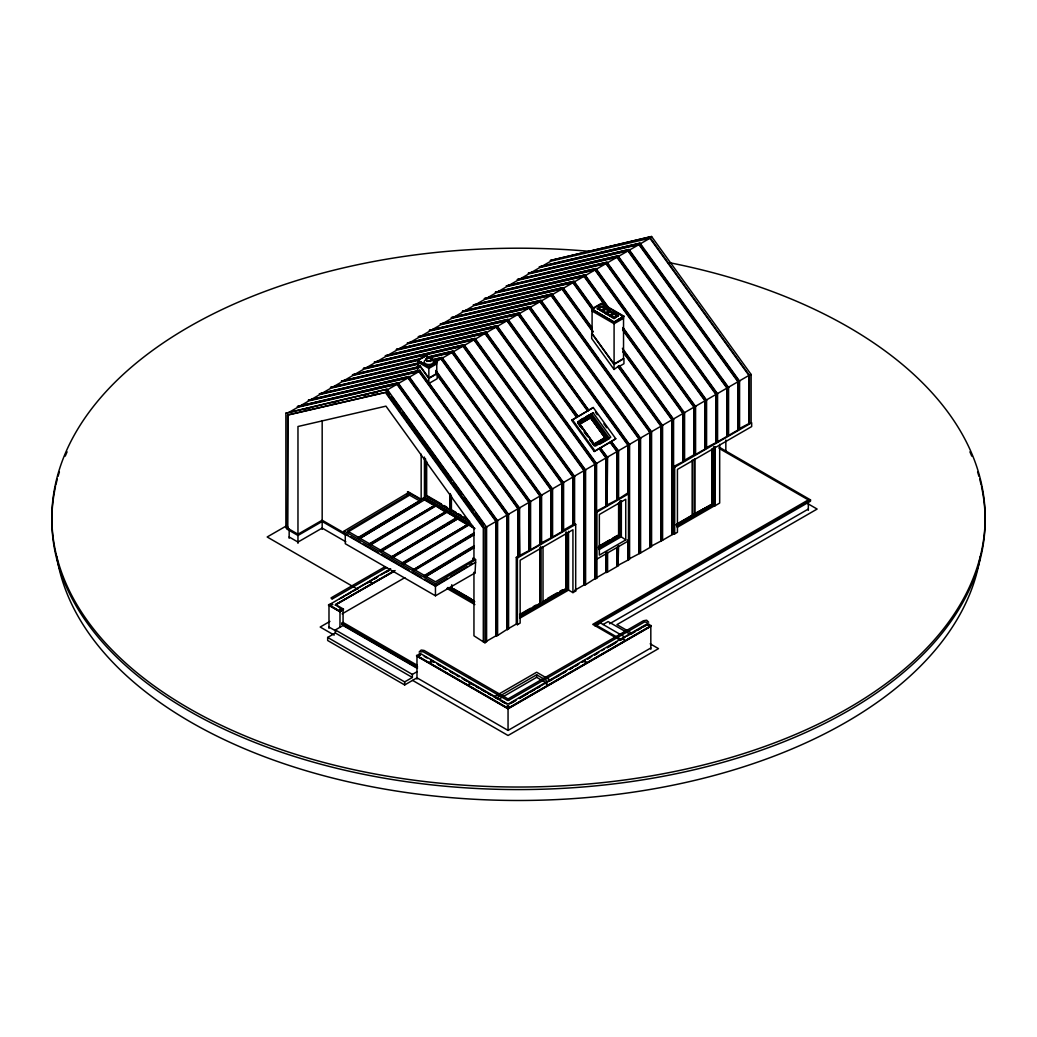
<?xml version="1.0" encoding="UTF-8"?>
<svg xmlns="http://www.w3.org/2000/svg" width="1037" height="1037" viewBox="0 0 1037 1037"><rect width="100%" height="100%" fill="white"/><g stroke="black" fill="none" stroke-linecap="round" stroke-linejoin="round"><path stroke-width="1.5" d="M322.17 521.792L322.17 529.363M368.926 544.023L434.36 505.615L424.457 499.899L359.035 538.942L421.165 501.182L421.165 499.899L424.457 497.993L472.755 525.876M331.386 597.973L332.06 598.647L332.618 597.882M468.802 677.459L470.305 677.692L469.165 677.187M419.129 652.053L421.165 650.043L424.094 650.445L508.052 698.912L643.394 620.774L646.634 620.191L648.669 622.213M564.932 420.581L596.042 463.708L596.042 511.332L606.489 505.939L606.489 457.978L599.503 448.282L594.24 451.484L571.711 420.27L593.242 407.528L615.771 438.742L611.286 441.632L618.039 451.004L627.942 445.288L528.948 308.093L429.953 330.984L420.063 336.701L517.476 314.172M571.711 420.27L578.076 416.433L508.052 319.383L407.411 343.04L508.052 319.383M578.076 416.433L561.743 394.578M578.996 416.057L593.242 407.528M594.188 444.017L579.774 424.042L593.994 444.225L605.18 437.666L590.766 417.691M593.19 412.856L577.79 421.748L595.368 446.091L610.767 437.212L593.19 412.856L577.933 422.292M590.779 416.006L591.284 415.474L607.501 437.938L606.995 438.482M590.584 417.898L604.999 437.873L590.584 417.898L579.579 424.25M594.24 451.484L615.771 438.742M610.184 442.268L617.495 451.626L617.495 499.588L607.047 504.98L607.591 457.343L600.28 447.984L610.184 442.268L616.937 451.639L616.937 499.264M611.286 441.632L618.596 450.991L618.596 498.953L617.495 499.588M420.944 651.949L422.979 651.651L430.277 655.799M385.09 566.695L331.283 597.753L331.516 598.751M332.346 598.816L333.123 598.038L331.671 597.818M545.993 683.616L546.551 684.381L547.095 683.616M297.969 543.336L297.969 426.505L385.958 406.154L473.948 528.105L473.948 558.178L475.607 559.76L475.607 562.3L435.462 586.294L344.167 533.588L344.167 531.048L407.956 492.925L409.615 493.884L409.615 495.155L347.486 532.266M409.615 493.884L347.46 531.009L435.462 581.809L474.505 559.124M421.165 501.182L420.063 500.547L357.921 537.672L359.022 538.307M359.308 537.477L420.063 500.547M370.3 543.842L398.908 526.744M401.63 525.111L431.612 507.21M370.028 544.658L435.462 505.615L445.353 511.967L379.918 550.375L381.02 551.01L446.454 511.967L456.358 517.683L390.936 557.349L445.43 524.787M371.389 544.477L435.462 506.25M381.292 550.193L441.243 514.365M382.394 550.828L446.454 512.602M448.153 523.167L450.875 521.533M392.025 557.984L457.46 518.954L467.35 524.67L401.915 563.078L403.017 563.713L468.452 524.67L474.635 528.87M403.289 562.884L423.731 550.673M426.453 549.053L467.35 524.67M404.391 563.519L468.452 525.305M471.511 535.053L412.933 570.052L474.246 532.785M473.974 534.236L414.022 570.065L412.92 569.43M414.022 570.687L473.974 534.872M423.913 575.768L474.337 545.643M423.926 576.403L449.812 560.939M452.534 559.306L474.337 546.279M474.078 547.095L425.027 577.039L474.078 547.73M473.935 559.474L474.505 558.489M475.607 562.3L475.05 572.93L435.462 595.795L435.462 583.753L475.607 559.76M435.462 585.646L447.751 578.309M450.473 576.676L466.857 566.876M469.592 565.256L472.328 563.622M287.521 528.792L285.875 527.846L285.875 413.206L387.06 389.238L486.599 527.198L486.599 641.825L484.953 642.784L483.307 641.825L483.307 528.183L385.414 392.517L287.521 415.15L287.521 528.792L288.066 414.839L384.403 392.556M289.31 412.182L297.969 407.191L396.964 384.299L495.958 521.494L495.958 635.798L486.055 641.514L486.055 527.211L495.958 521.494M300.302 405.843L308.974 400.839L407.956 377.948L506.95 515.143L506.95 629.446L497.604 635.474L497.604 520.846L398.065 382.886L297.425 406.543L398.065 382.886M311.307 399.491L319.966 394.488L418.961 371.596L517.956 508.791L517.956 556.415L516.296 557.375L516.296 624.054L508.052 628.811L508.052 514.508L488.258 487.066M366.294 367.733L374.966 362.73L473.948 339.851L572.942 477.046L572.942 524.67L563.052 530.387L563.052 482.749L555.508 472.302M377.299 361.382L385.958 356.391L484.953 333.499L583.948 470.694L583.948 584.998L574.589 590.39L575.691 591.025L575.691 524.346L574.044 524.035L574.044 476.411L552.358 446.351M388.305 355.03L396.964 350.039L495.958 327.148L594.94 464.343L594.94 578.646L585.594 584.674L585.594 470.046L486.055 332.086L385.414 355.743L486.055 332.086M399.297 348.691L407.956 343.688L506.95 320.796L576.663 417.405M465.289 310.581L473.948 305.578L572.942 282.699L592.749 310.141M476.294 304.23L484.953 299.239L583.948 276.348L604.688 305.085M487.286 297.878L495.958 292.888L594.94 269.996L693.934 407.191L693.934 454.815L684.031 460.532L684.031 412.907L693.934 407.191M417.418 360.046L425.779 355.211L437.212 361.822L428.851 367.15L417.418 360.046L428.851 366.644L437.212 361.822M421.592 358.141L425.779 355.73L437.212 362.328M421.813 358.271L424.457 356.741M418.961 367.798L330.972 388.136L321.068 393.853L417.678 371.518L417.457 366.567L420.063 365.88L428.851 378.077L436.771 373.514L436.771 362.328L427.153 356.767M285.875 413.206L387.06 389.238M409.058 376.535L308.417 400.191L409.058 376.535L508.597 514.495L508.597 629.135L506.95 629.446M419.842 370.313L319.422 393.84L419.842 370.313L519.602 508.143L519.602 556.104L517.956 556.415M431.625 360.28L442.06 357.493L541.599 495.44L541.599 543.401L530.594 549.753L530.594 501.791L435.799 370.403M428.631 357.169L453.052 351.141L552.591 489.088L552.591 537.049L541.042 543.077L541.042 495.453L529.738 479.781M464.057 344.79L363.417 368.433L464.057 344.79L563.597 482.736L563.597 530.698L552.591 537.049M475.05 338.438L374.409 362.082L475.05 338.438L574.589 476.398L574.589 524.346L572.942 524.67M497.047 325.735L396.406 349.391L497.047 325.735L596.599 463.695L596.599 578.322L596.599 512.278L628.487 493.871L627.385 493.236L618.596 498.953M519.044 313.044L418.404 336.688L519.044 313.044L588.757 410.419L558.619 368.641M530.05 306.693L429.409 330.336L530.05 306.693L629.589 444.64L629.589 559.28L618.039 565.308L618.596 545.942L617.495 546.577L617.495 566.267L607.591 571.983L607.591 552.293L605.945 552.604L605.945 572.294L596.042 578.011M541.042 300.341L440.401 323.985L541.042 300.341L640.594 438.288L640.594 552.928L629.044 558.956L629.044 444.653L530.05 307.458L539.953 301.754L638.935 438.936L638.935 553.24M552.047 293.99L451.406 317.633L552.047 293.99L651.586 431.936L651.586 546.577L640.594 552.928M563.052 287.638L462.411 311.281L563.052 287.638L592.257 328.12M574.044 281.286L473.403 304.93L574.044 281.286L593.955 308.883M585.049 274.935L484.409 298.591L585.049 274.935L609.691 309.091M596.042 268.583L495.401 292.24L596.042 268.583L695.581 406.543L695.581 454.491L693.934 454.815M607.047 262.231L506.406 285.888L607.047 262.231L706.586 400.191L706.586 448.153L695.581 454.491M618.039 255.88L517.398 279.536L618.039 255.88L717.578 393.84L717.578 441.801L706.028 447.828L706.028 400.204L635.331 302.208M629.044 249.541L528.403 273.185L629.044 249.541L728.583 387.488L728.583 435.449L717.578 441.801M640.036 243.189L539.396 266.833L640.036 243.189L739.575 381.136L739.575 429.098L728.583 435.449M651.586 236.514L550.401 260.481L651.586 236.514L751.125 374.474L751.125 422.422L739.031 428.774L739.031 381.149L717.345 351.102M396.964 384.299L387.06 390.016L389.886 393.93M407.956 377.948L398.065 383.664L299.071 406.556M418.961 371.596L409.058 377.312L413.776 383.846M436.007 361.757L440.958 358.906L539.953 496.088L539.953 543.712M550.945 537.373L550.945 489.736L451.951 352.554L442.06 358.271L527.846 477.163M453.052 351.919L462.956 346.202L561.95 483.385L561.95 531.022M365.063 368.446L464.057 345.567L473.948 339.851M376.068 362.094L475.05 339.216L484.953 333.499M495.958 327.148L486.055 332.864L387.06 355.756M506.95 320.796L497.047 326.512L563.052 417.976M517.956 314.444L418.961 337.336L409.058 343.053L508.052 320.161L517.956 314.444L587.655 411.054M528.948 308.093L519.044 313.809L556.726 366.035M649.94 546.888L649.94 432.585L550.945 295.402L541.042 301.119L569.326 340.305M561.95 289.051L462.956 311.93L453.052 317.646L552.047 294.767L561.95 289.051L593.034 332.138M572.942 282.699L563.052 288.416L464.057 311.294M583.948 276.348L574.044 282.064L591.958 306.887M486.055 298.604L585.049 275.712L594.94 269.996M704.94 448.464L704.94 400.839L605.945 263.644L596.042 269.361L604.532 281.118M715.932 442.112L715.932 394.488L616.937 257.293L607.047 263.009L633.438 299.589M618.039 256.657L627.942 250.941L726.937 388.136L726.937 435.76M737.929 429.409L737.929 381.785L638.935 244.602L629.044 250.306L646.012 273.833M649.94 238.251L550.945 261.13L541.042 266.846L640.036 243.967L649.94 238.251L748.934 375.433L748.934 423.057M436.771 362.328L428.851 366.904L417.859 360.552L417.859 366.398L420.063 365.88M436.771 363.857L428.851 368.42L417.859 362.082M428.812 382.757L428.812 378.453L437.173 373.631L437.173 378.712L429.033 383.405L469.774 439.869M591.647 308.987L601.538 303.271L623.976 316.22L614.085 322.455L591.647 308.987L614.085 321.937L623.976 316.22M591.647 309.493L601.538 303.776L623.976 316.739M597.493 306.369L600.19 304.813M597.364 308.482L601.538 306.071L618.259 315.715L614.085 318.644L597.364 308.482L614.085 318.126L618.259 315.715M597.364 308.987L601.538 306.576L604.325 308.183M623.535 316.739L614.085 322.196L592.088 309.493L592.088 333.512L614.085 364L623.535 358.53L623.535 316.739L613.917 311.178M623.535 318.255L614.085 323.725L592.088 311.022M430.873 431.301L431.975 430.666L497.047 520.859L506.95 515.143M286.743 525.694L267.17 536.985L357.726 589.275M345.917 535.196L322.17 521.494L297.969 535.468L286.964 529.116L288.066 527.211M618.221 367.033L660.932 426.233L651.042 431.949L651.042 546.253L662.591 540.225L662.591 425.585L619.322 365.633L614.047 369.457L614.047 364.376L623.937 358.659L623.937 363.741L619.322 366.398L662.034 425.598L671.937 419.881L622.913 351.945M453.234 462.295L454.336 461.659M407.411 494.506L407.956 491.642L421.165 499.264L424.457 497.358L470.655 524.035M425.559 458.821L425.559 496.088L426.661 495.453L441.451 503.995M580.279 420.05L583.079 418.429M585.879 416.822L588.679 415.202M591.284 415.474L577.959 423.226L580.655 426.972M579.774 424.042L590.96 417.483M442.605 513.548L445.353 511.967M425.559 496.088L449.76 510.061L450.304 493.573M450.862 494.74L450.862 510.697L451.951 510.061L455.995 512.395M453.61 519.9L456.358 518.319M594.37 443.81L605.375 437.471M607.501 437.938L594.175 445.703L589.664 439.455M599.697 444.212L609.497 438.56L591.479 413.582M332.838 598.647L370.559 576.87M371.337 576.429L386.71 567.55M393.995 571.465L335.586 604.558L343.506 609.121L339.98 611.791L328.548 605.193L390.625 568.717M328.548 605.193L331.309 603.599M339.579 598.816L378.207 576.52M380.968 574.926L389.251 570.143M328.988 628.305L328.988 605.193L331.788 603.573M341.588 597.921L344.388 596.301M347.175 594.681L349.975 593.073M354.174 590.649L356.974 589.029M366.774 583.377L369.574 581.757M373.774 579.333L376.574 577.713M386.373 572.061L389.16 570.441M335.586 604.558L393.995 570.83M335.145 605.193L395.11 570.57M328.548 604.558L339.98 611.156L343.506 609.121M508.052 514.508L517.956 508.791M519.602 556.104L519.044 508.156L528.948 502.439L437.497 375.705M539.953 496.088L530.05 501.804L514.028 479.6M541.042 495.453L550.945 489.736M561.95 483.385L552.047 489.101L526.589 453.83M563.052 482.749L572.942 477.046M574.044 476.411L583.948 470.694M594.94 464.343L585.049 470.059L549.221 420.4M596.042 463.708L605.945 457.991L599.179 448.619M616.937 451.639L607.047 457.356L601.136 449.164M629.044 444.653L638.935 438.936M649.94 432.585L640.036 438.301L571.218 342.923M622.602 329.922L682.929 413.543L673.039 419.246L623.068 350M704.94 400.839L695.036 406.556L679.002 384.338M706.028 400.204L715.932 394.488M726.937 388.136L717.034 393.853L704.771 376.872M737.929 381.785L728.026 387.501L720.495 377.053M739.031 381.149L748.934 375.433M484.953 642.784L484.953 528.144L486.599 527.198M495.958 635.798L496.503 521.481L497.604 520.846M507.495 629.77L507.495 515.13L508.597 514.495M518.5 556.739L518.5 508.778L519.602 508.143M519.044 555.78L529.505 550.388L529.505 502.426L530.594 501.791M540.497 544.036L540.497 496.075L541.599 495.44M551.503 537.684L551.503 489.723L552.591 489.088M562.495 531.333L562.495 483.372L563.597 482.736M573.5 524.981L573.5 477.033L574.589 476.398M583.948 584.998L584.492 470.681L585.594 470.046M594.94 578.646L595.497 464.33L596.599 463.695M606.489 457.978L607.591 457.343M617.495 451.626L618.596 450.991M628.487 559.915L628.487 445.275L629.589 444.64M639.492 553.564L639.492 438.923L640.594 438.288M650.484 547.212L650.484 432.572L651.586 431.936M661.489 540.86L661.489 426.22L662.591 425.585M662.591 540.225L672.482 534.509L672.482 419.868L673.583 419.233L622.394 348.289M673.583 533.238L674.685 533.874L677.433 532.292L677.433 469.424L751.682 426.557L751.682 422.746L674.685 467.194L673.583 466.559L683.487 461.478L683.487 413.53L684.589 412.895L622.965 327.485M694.479 455.126L694.479 407.178L695.581 406.543M705.484 448.788L705.484 400.826L706.586 400.191M716.489 442.436L716.489 394.475L717.578 393.84M727.481 436.084L727.481 388.123L728.583 387.488M738.487 429.733L738.487 381.772L739.575 381.136M749.479 423.381L749.479 375.42L751.125 374.474M342.119 613.865L404.871 577.635M329.922 621.409L320.187 627.035L334.186 635.111M417.561 668.009L341.964 624.365L341.964 623.094L343.066 622.459L417.263 665.3M341.964 624.365L343.066 623.73M335.366 629.952L412.363 674.413L412.363 677.459L335.366 632.998L335.366 629.952L343.066 625.505L417.263 668.346M650.821 647.995L508.052 730.411L416.978 677.835L404.663 684.951L327.666 640.503L327.666 637.444L335.366 632.998M451.626 585.205L451.626 588.368L452.288 587.979M529.505 550.388L530.594 549.753M606.489 505.939L607.591 505.304M683.487 461.478L684.589 460.843L684.589 412.895M516.296 557.375L517.398 558.01L575.691 524.346M599.01 546.071L610.015 539.72M612.763 538.125L616.885 535.753M599.347 546.253L618.596 535.144L618.596 502.815M598.297 547.238L618.92 535.338L618.92 503.01M600.54 546.46L603.223 544.905M607.267 542.571L609.95 541.029M598.518 548.392L620.022 535.973L625.739 539.914L599.347 555.145L599.347 514.508L625.739 499.264L625.739 539.914M598.738 548.521L620.243 536.103L620.243 501.169M599.114 549.571L621.344 536.738L621.344 500.78M648.916 624.157L651.262 626.141L508.052 708.828L416.537 655.993L420.063 653.323L508.052 704.123L647.736 623.483M412.363 674.413L416.978 671.743M519.563 614.539L530.438 608.265M533.161 606.697L535.87 605.128M547.588 598.362L557.089 592.879M559.811 591.31L562.534 589.742M677.07 523.866L690.603 516.05M520.12 614.863L540.497 603.093L540.497 547.834M566.124 588.679L542.701 601.823L566.124 588.679L566.124 531.838M676.046 524.839L692.288 515.454L692.288 460.195M327.666 637.444L404.663 681.905L412.363 677.459M520.444 615.045L540.834 603.288L540.834 546.434M676.37 525.033L692.612 515.648L692.612 460.389M712.419 504.215L694.155 514.002L712.419 504.215L712.419 448.956M552.669 596.703L556.778 594.331M681.452 522.609L684.174 521.028M688.27 518.669L691.005 517.087M707.39 507.624L711.486 505.265M520.73 616.159L567.226 589.314L572.942 592.62L575.691 591.025M676.642 526.135L713.508 504.85L715.05 505.745L719.678 503.075L719.678 444.342M519.589 617.067L567.446 589.444L567.446 533.29M676.863 526.265L713.728 504.98L713.728 447.232M519.913 618.156L568.548 590.079L568.548 531.333M677.213 527.34L714.83 505.615L714.83 446.882M483.307 641.825L473.948 635.798L473.948 572.294L475.05 572.93M496.503 636.109L497.604 635.474M584.492 585.309L585.594 584.674M595.497 578.957L596.599 578.322M605.945 572.294L607.591 571.983M617.495 566.267L618.596 565.632M672.482 534.509L673.583 533.874L673.583 419.233M516.296 624.054L517.398 624.689L520.146 623.094L520.146 560.226L572.942 529.751L572.942 592.62M594.94 624.365L810.519 499.899L810.519 501.169L594.94 625.635L594.94 624.365L621.254 639.557M595.316 625.933L600.449 622.965L625.194 637.262M603.015 624.533L608.149 621.578L630.146 634.268M609.536 623.807L808.329 509.05M497.047 697.655L536.647 674.789L546.279 680.35M498.421 699.405L536.647 677.33L546.279 682.89M508.83 700.26L546.551 678.483M547.329 678.029L585.049 656.252M585.827 655.799L623.535 634.022M624.313 633.581L644.431 621.98L646.984 622.278M509.452 703.954L516.426 699.923M519.226 698.303L544.373 683.798M547.16 682.177L566.72 670.887M569.507 669.28L579.294 663.628M582.081 662.021L584.881 660.4M587.668 658.793L591.868 656.369M594.655 654.762L598.842 652.338M601.641 650.73L604.441 649.11M607.228 647.503L617.002 641.851M619.802 640.244L623.989 637.82M626.789 636.212L647.736 624.118M510.839 703.397L515.039 700.986M519.226 698.562L527.613 693.727M530.4 692.107L534.586 689.696M537.386 688.075L540.173 686.468M549.96 680.816L552.747 679.209M555.547 677.589L559.734 675.178M562.534 673.557L565.321 671.95M569.507 669.526L572.307 667.919M575.107 666.298L577.894 664.691M582.081 662.267L584.881 660.66M587.668 659.039L590.468 657.432M594.655 655.008L597.455 653.401M607.228 647.749L615.615 642.914M619.802 640.49L622.589 638.883M630.976 634.048L635.162 631.624M637.962 630.016L640.749 628.396M643.549 626.789L647.736 624.365M416.537 655.358L508.052 708.193L651.262 625.505M469.165 683.539L469.165 684.316L470.305 683.811M638.935 244.602L539.953 267.481L530.05 273.198L627.463 250.669M627.942 250.941L528.948 273.833L519.044 279.549L616.471 257.02M616.937 257.293L517.956 280.184L508.052 285.901L605.465 263.372M605.945 263.644L506.95 286.536L497.047 292.253L594.473 269.724M475.05 304.943L572.476 282.427M550.945 295.402L451.951 318.281L442.06 323.998L539.473 301.482M539.953 301.754L440.958 324.633L431.055 330.349L528.481 307.82M398.065 349.404L495.479 326.875M462.956 346.202L363.961 369.081L354.071 374.798L418.481 359.904M420.4 358.685L352.411 374.785L420.853 358.971M426.609 357.247L453.052 351.141M429.487 357.363L451.484 352.282M418.961 360.176L352.969 375.433L343.066 381.149L418.481 363.715M428.385 357.998L451.951 352.554M418.728 362.885L341.419 381.136L419.181 363.157M431.172 360.008L442.06 357.493M432.623 360.448L440.492 358.633M418.961 363.987L341.964 381.785L332.06 387.501L418.481 367.526M434.672 360.357L440.958 358.906M418.611 366.722L330.414 387.488L419.065 366.994M310.063 400.204L407.489 377.675M303.789 409.265L310.063 407.813M332.06 402.732L336.779 401.643M363.494 395.46L368.2 394.371M371.35 393.645L377.637 392.193M370.766 575.548L369.807 576.092L371.311 575.859M584.842 655.786L585.438 654.969M545.993 677.9L547.303 677.459L545.799 677.692M602.912 304.826L611.169 309.596M608.512 310.594L605.725 308.482L601.538 311.398M618.259 316.22L609.899 310.893L605.725 313.809M810.519 499.899L719.237 447.193L719.237 448.464M719.522 448.632L808.329 499.899L592.749 624.365L620.243 640.244M807.382 503.425L817.13 509.05L616.937 624.624L632.181 633.426M691.951 515.272L692.612 515.648M618.259 534.949L618.92 535.338M627.385 540.225L628.487 540.86L596.599 559.28L596.042 558.321M444.134 505.55L446.817 507.093M458.678 513.937L461.361 515.493M464.057 517.048L466.741 518.604M450.304 509.75L426.103 495.777L426.103 461.75M467.531 519.693L451.406 510.385L451.406 496.01M450.862 510.697L469.67 521.559M424.457 499.264L435.462 505.615M437.057 506.536L446.454 511.967M448.256 513.004L474.855 528.364M407.411 491.966L421.165 499.899M409.615 495.155L420.063 501.182M650.199 643.821L658.521 648.631L508.052 735.492L412.583 680.376M473.922 558.839L472.82 558.204L473.403 560.408M540.834 603.288L539.953 602.782L539.953 547.51M453.649 588.77L471.304 598.958M473.689 600.721L451.951 588.173L451.951 585.011M451.626 588.368L474.726 601.693M454.362 590.196L458.51 592.594M454.141 590.325L458.289 592.723M447.945 587.499L474.259 602.691M447.725 587.629L474.039 602.821M446.856 588.407L474.855 604.571M390.923 556.726L392.025 557.362L457.46 518.954M344.167 531.048L435.462 583.753M344.517 533.122L322.17 520.224L297.969 534.198L286.964 527.846M348.043 535.17L345.269 533.575L345.269 543.712L435.462 595.795M350.817 536.777L360.526 542.39M363.3 543.984L378.57 552.799M381.344 554.406L409.096 570.428M411.87 572.022L421.579 577.635M424.353 579.242L434.075 584.842M345.827 541.755L322.17 528.092L297.969 542.066L289.167 536.985M550.647 680.324L536.647 672.248L494.027 696.851L498.278 699.366M431.055 656.252L468.776 678.029M469.554 678.483L507.274 700.26M336.908 605.945L339.54 607.475M424.25 656.382L427.037 657.989M431.236 660.413L434.023 662.021M436.823 663.641L446.597 669.28M449.384 670.887L459.171 676.539M461.958 678.146L506.652 703.954M431.236 660.66L434.023 662.28M438.21 664.691L441.01 666.311M443.797 667.919L446.597 669.539M450.784 671.95L453.584 673.57M456.371 675.178L459.171 676.785M463.358 679.209L466.144 680.829M470.344 683.24L473.131 684.861M475.931 686.468L478.718 688.075M481.518 689.696L485.705 692.107M488.492 693.727L491.292 695.334M501.065 700.986L505.252 703.397M328.988 605.193L339.98 611.545L343.066 609.756L343.066 622.459M341.964 623.094L417.561 666.739M328.988 627.035L335.858 631.002M649.94 237.473L749.479 375.42M640.036 243.967L642.862 247.882M644.755 250.487L715.465 348.484M638.935 243.825L738.487 381.772M647.892 276.438L718.602 374.435M627.942 250.176L727.481 388.123M618.985 257.967L630.302 273.651M632.181 276.257L702.892 374.253M616.937 256.515L716.489 394.475M605.945 262.867L705.484 400.826M606.412 283.736L677.122 381.733M594.94 269.218L694.479 407.178M585.049 275.712L607.669 307.069M622.757 327.977L680.259 407.671M583.948 275.57L606.697 307.108M622.809 329.442L683.487 413.53M572.942 281.921L592.853 309.519M623.185 351.556L672.482 419.868M563.985 289.712L591.31 327.588M561.95 288.273L593.034 331.36M618.221 366.268L661.489 426.22M614.047 364.376L591.686 333.383L591.686 338.464L614.047 369.457M552.047 294.767L566.189 314.367M568.069 316.972L598.245 358.789M600.125 361.394L650.095 430.64M550.945 294.625L650.484 432.572M539.953 300.976L639.492 438.923M528.948 307.328L628.487 445.275M595.419 412.104L597.299 414.709M603.871 423.809L606.684 427.711M594.46 419.259L596.262 421.748M517.956 313.68L587.979 410.717M591.155 415.604L607.371 438.081M591.673 417.263L597.986 426M601.59 430.99L606.088 437.238M508.052 320.161L559.863 391.973M506.95 320.018L576.974 417.068M578.089 423.083L582.587 429.331M584.388 431.833L587.992 436.823M589.794 439.325L594.305 445.56M584.259 431.962L586.968 435.709M572.346 419.583L594.862 450.81M495.958 326.37L595.497 464.33M487.001 334.173L547.329 417.794M484.953 332.721L584.492 470.681M475.05 339.216L477.888 343.13M479.768 345.749L550.478 443.745M473.948 339.073L573.5 477.033M464.057 345.567L521.559 425.261M523.452 427.879L553.615 469.683M462.956 345.425L562.495 483.372M453.999 353.215L524.709 451.212M451.951 351.776L551.503 489.723M440.958 358.128L540.497 496.075M435.773 371.142L439.545 376.379M441.425 378.985L512.135 476.981M435.644 372.361L529.505 502.426M419.842 366.009L428.812 378.453M471.679 442.501L515.259 502.906M517.152 505.525L519.044 508.156M418.961 370.831L518.5 508.778M415.656 386.464L486.366 484.46M407.956 377.17L507.495 515.13M398.999 384.973L416.9 409.784M418.792 412.389L431.029 429.37M396.964 383.521L496.503 521.481M391.779 396.549L401.202 409.615M403.095 412.233L452.119 480.17M453.999 482.788L462.489 494.545M464.369 497.151L473.792 510.217M475.685 512.835L484.162 524.592M385.414 390.197L484.953 528.144M387.838 394.812L394.436 403.937M398.195 409.161L404.793 418.287M406.673 420.905L416.083 433.946M418.909 437.86L423.614 444.38M428.32 450.901L436.784 462.645M438.677 465.25L445.262 474.389M447.141 476.994L455.619 488.738M459.378 493.949L466.909 504.384M469.735 508.299L477.266 518.733M480.092 522.648L482.918 526.563M808.329 502.751L808.329 510.321M725.835 440.025L725.835 450.965M715.05 446.999L715.05 505.745M713.508 447.103L713.508 504.85M712.082 448.762L712.082 504.034L694.479 514.196L694.479 458.924M694.816 459.119L694.816 514.378M682.929 413.543L682.929 461.167M674.685 467.194L674.685 533.874M671.937 419.881L671.937 534.198M660.932 426.233L660.932 540.549M650.821 649.266L650.821 626.141L508.052 708.569L416.978 655.993L416.978 679.105M627.942 445.288L627.942 493.586M627.942 540.277L627.942 559.591M620.022 501.04L620.022 535.973M619.322 365.633L619.322 366.398M616.937 547.769L616.937 565.943M614.085 313.809L609.899 316.22M614.085 321.937L614.085 364M606.489 552.928L606.489 572.618M605.945 457.991L605.945 505.615M567.226 533.161L567.226 589.314M565.8 533.225L565.8 588.485M543.025 546.745L543.025 602.017M536.647 674.789L536.647 677.33M528.948 502.439L528.948 550.064M517.398 558.01L517.398 624.689M508.052 698.912L508.052 700.701M508.052 708.193L508.052 730.411M449.76 493.884L449.76 510.061M429.033 382.64L429.033 383.405M428.851 366.644L428.851 378.077M426.661 461.426L426.661 495.453M424.457 457.084L424.457 497.358M424.457 497.993L424.457 499.899M421.165 454.154L421.165 499.264M407.956 491.642L407.956 494.182M404.663 681.905L404.663 684.951M339.98 611.156L339.98 627.294M322.17 420.568L322.17 521.494M289.167 529.116L289.167 538.255M431.703 359.683A4.667 2.696 0 0 1 432.429 363.559A4.667 2.696 0 0 1 425.701 363.806A4.667 2.696 0 0 1 425.559 359.917M426.881 361.459A2.489 1.439 0 0 1 430.835 361.459M670.019 262.802A466.65 269.413 0 0 1 845.427 709.865A466.65 269.413 0 0 1 74.431 600.41A466.65 269.413 0 0 1 588.951 251.291M981.508 486.586A466.65 269.413 0 0 1 518.5 789.572A466.65 269.413 0 0 1 55.492 486.586M55.842 484.992A466.65 269.413 0 0 1 57.281 479.172M58.085 476.268A466.65 269.413 0 0 1 59.394 471.926M65.227 456.124A466.65 269.413 0 0 1 67.094 451.847M969.906 451.847A466.65 269.413 0 0 1 971.773 456.124M977.606 471.926A466.65 269.413 0 0 1 978.915 476.268M979.719 479.172A466.65 269.413 0 0 1 981.158 484.992M980.198 556.713A463.539 267.624 0 0 1 518.5 800.486A463.539 267.624 0 0 1 56.802 556.713M331.309 604.441L332.838 604.558L331.386 604.325M339.669 609.263L341.199 609.38L339.669 609.263M369.807 582.211L371.337 582.327L369.807 582.211M418.87 654.982L420.4 655.099L418.87 654.982M430.303 655.241L431.833 655.358L430.303 655.241M430.303 661.593L431.833 661.71L430.303 661.593M507.3 699.69L508.83 699.806L507.378 699.586M507.3 706.041L508.83 706.158L507.378 705.938M584.298 661.593L585.827 661.71L584.298 661.593M622.783 633.011L624.313 633.127L622.783 633.011M622.783 639.362L624.313 639.479L622.783 639.362M647.425 625.142L648.955 625.259L647.425 625.142M427.296 360.837A3.111 1.802 0 0 0 431.962 359.282A3.111 1.802 0 0 0 427.296 357.726A3.111 1.802 0 0 0 427.296 360.837M427.607 360.526A2.489 1.439 0 0 0 431.34 359.282A2.489 1.439 0 0 0 427.607 358.037A2.489 1.439 0 0 0 427.607 360.526M600.216 309.48A2.178 1.257 0 0 0 603.703 308.637A2.178 1.257 0 0 0 600.708 307.315A2.178 1.257 0 0 0 600.216 309.48M604.402 311.891A2.178 1.257 0 0 0 607.876 311.061A2.178 1.257 0 0 0 604.895 309.726A2.178 1.257 0 0 0 604.402 311.891M608.576 314.302A2.178 1.257 0 0 0 612.063 313.472A2.178 1.257 0 0 0 609.069 312.15A2.178 1.257 0 0 0 608.576 314.302M612.75 316.713A2.178 1.257 0 0 0 616.237 315.883A2.178 1.257 0 0 0 613.243 314.561A2.178 1.257 0 0 0 612.75 316.713"/></g></svg>
